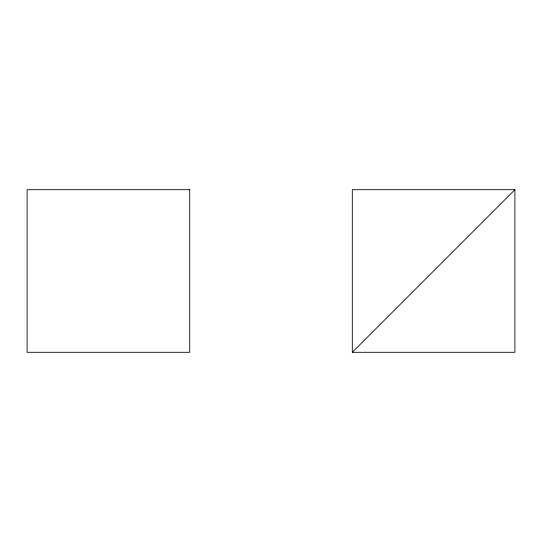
<?xml version="1.0" encoding="UTF-8"?>
<svg xmlns="http://www.w3.org/2000/svg" width="542" height="542" viewBox="0 0 542 542"><rect width="100%" height="100%" fill="white"/><g stroke="black" fill="none" stroke-linecap="round" stroke-linejoin="round"><path stroke-width="0.81" d="M352.3 352.3L514.9 189.7L352.3 189.7L352.3 352.3L514.9 352.3L514.9 189.7M189.7 189.7L27.1 189.7L27.1 352.3L189.7 352.3L189.7 189.7"/></g></svg>
